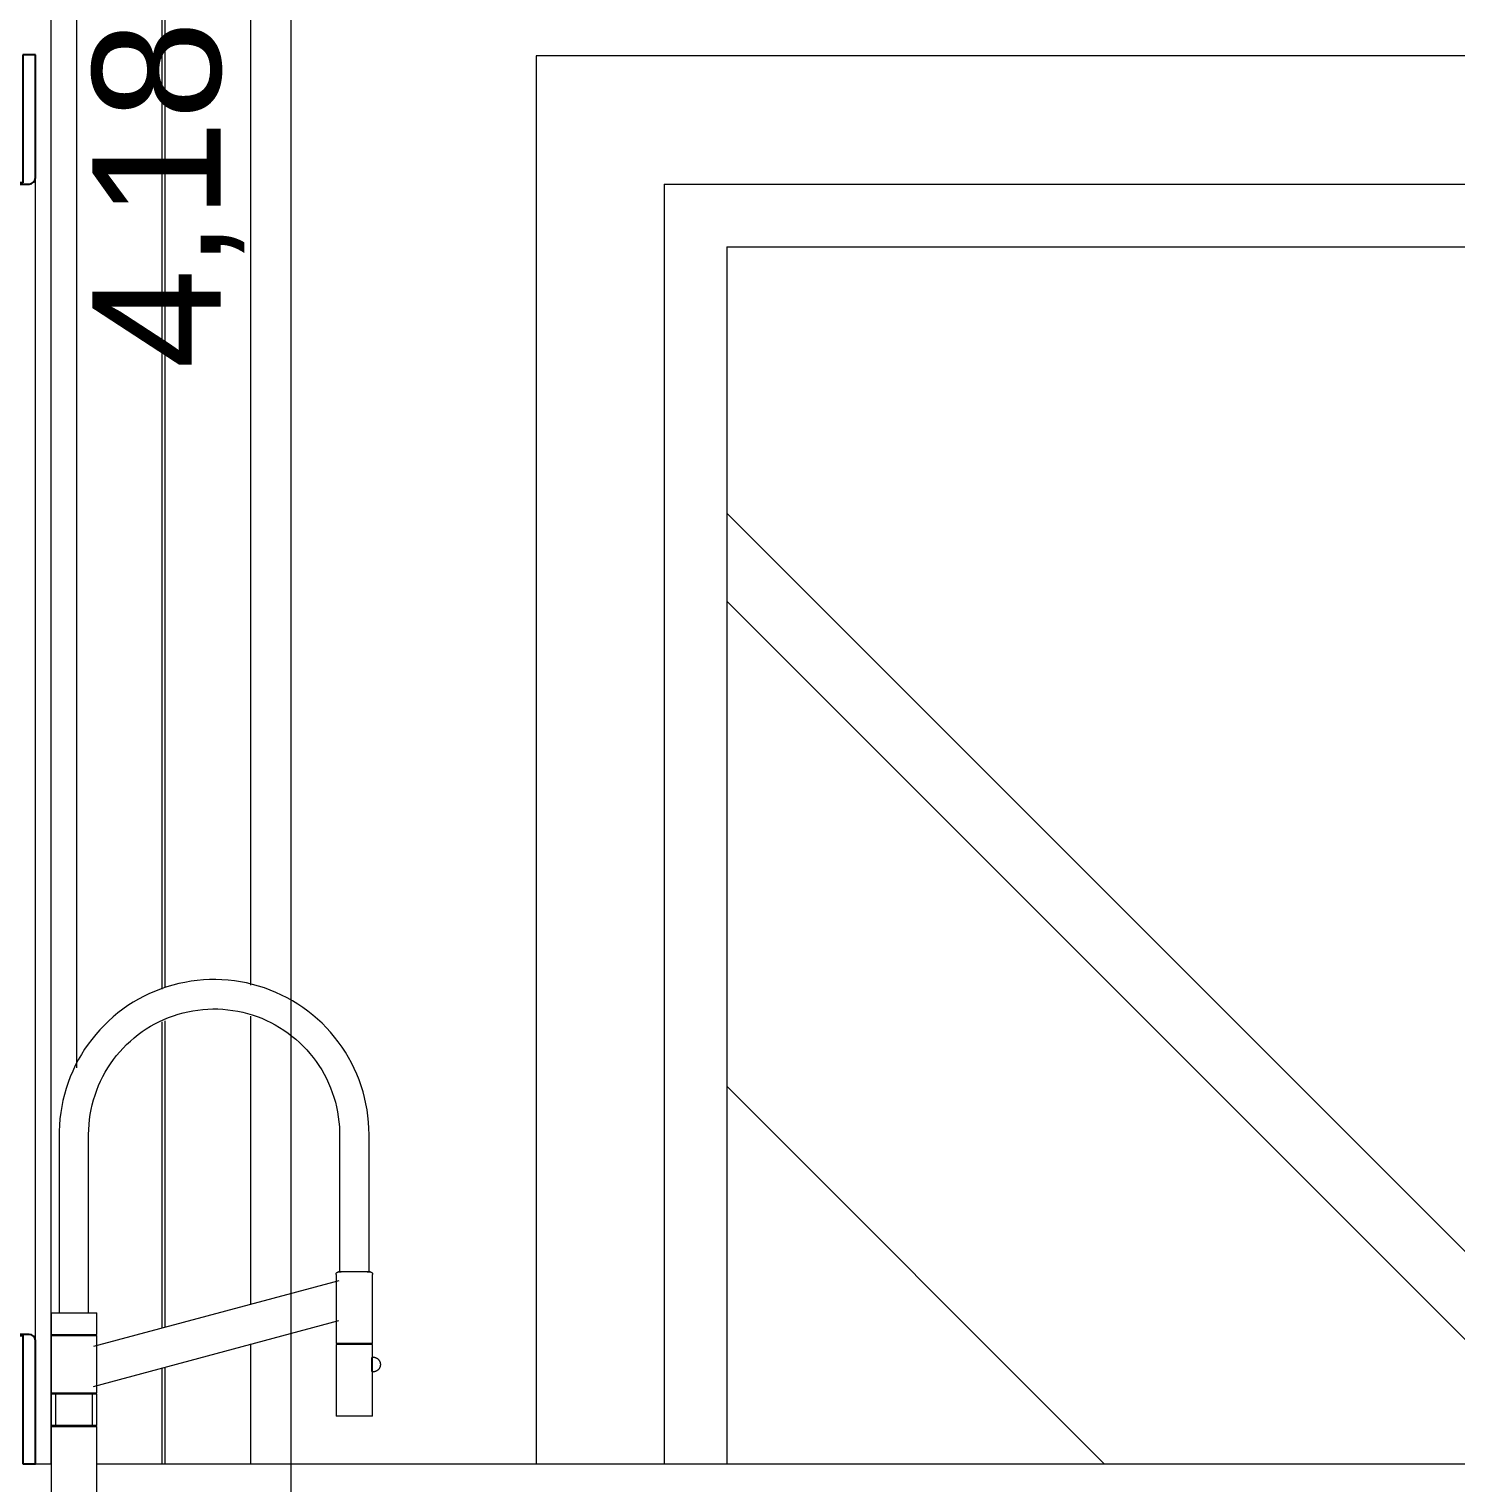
# Model space of a CAD drawing. Header units: millimetres. Extents: x -23755 to 62003, y -3000 to 6760.
# Drawn here: x 6038 to 7153, y 1285 to 2420 of the extents above; entities that cross this region are included whole.
import ezdxf

# ---------------------------------------------------------------- set-up
doc = ezdxf.new("R2010")
doc.units = ezdxf.units.MM
for name, color, linetype, lineweight in [('A-ANNO-DIMS', 211, 'Continuous', 9), ('A-ANNO-DIMS-50', 211, 'Continuous', 9), ('A-DOOR', 31, 'Continuous', 9), ('A-GLAZ', 151, 'Continuous', 9), ('I-FURN', 30, 'Continuous', 9), ('Q-CASE', 31, 'Continuous', 9)]:
    doc.layers.add(name, color=color, linetype=linetype, lineweight=lineweight)
doc.styles.add('@Arial Unicode MS', font='', dxfattribs={"height": 100})
doc.styles.get('@Arial Unicode MS').set_extended_font_data('@Arial Unicode MS')
doc.dimstyles.new('CRT_-__Metros_-_Linha_de_chamada_3_5_mm_1', dxfattribs={"dimscale": 304.8, "dimtxt": 100.584485, "dimasz": 0.328084, "dimexe": 0.164042, "dimexo": 0.0625, "dimgap": 0.082021, "dimtad": 1, "dimlfac": 0.001, "dimrnd": 0.01, "dimzin": 0, "dimdsep": 46, "dimtxsty": '@Arial Unicode MS', "dimblk1": 'OBLIQUE', "dimblk2": 'OBLIQUE', "dimsah": 1, "dimcen": 0.09, "dimdle": 0.164042, "dimazin": 0, "dimtfac": 1, "dimtdec": 4, "dimtix": 1, "dimtmove": 0, "dimatfit": 3, "dimfxl": 0.984252, "dimfxlon": 1, "dimtvp": 1, "dimtolj": 1, "dimtzin": 0, "dimarcsym": 2})

# ---------------------------------------------------------------- blocks, each defined once
blk = doc.blocks.new('CRT_GAB_COZ_Bancada com cuba - Bancada em U-4227795-B')
at = {"layer": 'Q-CASE', "color": 55}
for p, q in [((-7036.1, 1557), (-7036.1, 1417.8)), ((-7013.1, 1417.8), (-7013.1, 1557)), ((-6817.1, 1557), (-6817.1, 1449.8)), ((-6794.1, 1449.8), (-6794.1, 1557)), ((-6817.6, 1442.8), (-7009.4, 1391.4)), ((-6819.9, 1447.8), (-6819.9, 1393.8)), ((-6794.1, 1449.8), (-6817.1, 1449.8)), ((-6791.3, 1393.8), (-6791.3, 1447.8)), ((-7042.4, 1417.8), (-7042.4, 1400.9)), ((-7042.4, 1417.8), (-7024.6, 1417.8)), ((-7024.6, 1417.8), (-7006.8, 1417.8)), ((-7009.4, 1360.4), (-6817.8, 1411.7)), ((-7006.8, 1400.9), (-7006.8, 1417.8)), ((-7042.4, 1400.9), (-7024.6, 1400.9)), ((-7042.4, 1400.1), (-7042.4, 1355.4)), ((-7042.4, 1400.1), (-7024.6, 1400.1)), ((-7039, 1400.9), (-7039, 1400.1)), ((-7024.6, 1400.9), (-7006.8, 1400.9)), ((-7024.6, 1400.1), (-7006.8, 1400.1)), ((-7010.2, 1400.1), (-7010.2, 1400.9)), ((-7006.8, 1355.4), (-7006.8, 1400.1)), ((-6791.3, 1393.8), (-6819.9, 1393.8)), ((-6819.9, 1393), (-6819.9, 1337.1)), ((-6791.3, 1393), (-6819.9, 1393)), ((-6818.9, 1393.8), (-6818.9, 1393)), ((-6792.3, 1393), (-6792.3, 1393.8)), ((-6791.3, 1337.1), (-6791.3, 1393)), ((-6791, 1383.2), (-6792, 1383.2)), ((-6792, 1372), (-6792, 1382.8)), ((-6792, 1371.7), (-6791, 1371.7)), ((-7042.4, 1355.4), (-7024.6, 1355.4)), ((-7042.4, 1354.6), (-7042.4, 1329.8)), ((-7042.4, 1354.6), (-7006.8, 1354.6)), ((-7039, 1355.4), (-7039, 1329)), ((-7024.6, 1355.4), (-7006.8, 1355.4)), ((-7010.2, 1329), (-7010.2, 1355.4)), ((-7006.8, 1329.8), (-7006.8, 1354.6)), ((-7006.8, 1329.8), (-7042.4, 1329.8)), ((-7042.4, 1329), (-7042.4, 1108.5)), ((-7042.4, 1329), (-7024.6, 1329)), ((-7024.6, 1329), (-7006.8, 1329)), ((-7006.8, 1108.5), (-7006.8, 1329)), ((-6791.3, 1337.1), (-6819.9, 1337.1))]:
    blk.add_line(p, q, dxfattribs=at)
at = {"layer": 'Q-CASE', "color": 55, "flags": 128}
for points in [[(-6794.1, 1557), (-6794.2, 1561.8), (-6794.5, 1566.7), (-6795, 1571.5), (-6795.7, 1576.3), (-6796.5, 1581), (-6797.6, 1585.8), (-6798.8, 1590.4), (-6800.3, 1595.1), (-6801.9, 1599.6), (-6803.7, 1604.1), (-6805.6, 1608.5), (-6807.8, 1612.9), (-6810.1, 1617.1), (-6812.6, 1621.3), (-6815.2, 1625.3), (-6818.1, 1629.3), (-6821, 1633.1), (-6824.1, 1636.8), (-6827.4, 1640.4), (-6830.8, 1643.8), (-6834.3, 1647.1), (-6838, 1650.3), (-6841.8, 1653.3), (-6845.7, 1656.1), (-6849.7, 1658.8), (-6853.9, 1661.4), (-6858.1, 1663.7), (-6862.4, 1665.9), (-6866.8, 1667.9), (-6871.3, 1669.8), (-6875.8, 1671.4), (-6880.4, 1672.9), (-6885.1, 1674.2), (-6889.8, 1675.3), (-6894.5, 1676.2), (-6899.3, 1677), (-6904.1, 1677.5), (-6909, 1677.8), (-6913.8, 1678), (-6918.6, 1677.9), (-6923.5, 1677.7), (-6928.3, 1677.3), (-6933.1, 1676.7), (-6937.9, 1675.8), (-6942.6, 1674.8), (-6947.3, 1673.6), (-6951.9, 1672.3), (-6956.5, 1670.7), (-6961, 1669), (-6965.5, 1667), (-6969.8, 1664.9), (-6974.1, 1662.6), (-6978.3, 1660.2), (-6982.4, 1657.6), (-6986.3, 1654.8), (-6990.2, 1651.9), (-6993.9, 1648.8), (-6997.5, 1645.6), (-7001, 1642.2), (-7004.3, 1638.7), (-7007.5, 1635.1), (-7010.6, 1631.3), (-7013.5, 1627.5), (-7016.2, 1623.5), (-7018.8, 1619.4), (-7021.2, 1615.2), (-7023.5, 1610.9), (-7025.5, 1606.5), (-7027.4, 1602.1), (-7029.1, 1597.5), (-7030.7, 1592.9), (-7032, 1588.3), (-7033.2, 1583.6), (-7034.1, 1578.8), (-7034.9, 1574.1), (-7035.5, 1569.3), (-7035.9, 1564.4), (-7036.1, 1559.6), (-7036.1, 1557)], [(-7013.1, 1557), (-7013, 1560.9), (-7012.8, 1564.8), (-7012.4, 1568.7), (-7011.9, 1572.6), (-7011.2, 1576.5), (-7010.3, 1580.3), (-7009.3, 1584.1), (-7008.1, 1587.8), (-7006.8, 1591.5), (-7005.4, 1595.2), (-7003.8, 1598.7), (-7002, 1602.3), (-7000.2, 1605.7), (-6998.2, 1609.1), (-6996, 1612.3), (-6993.7, 1615.5), (-6991.3, 1618.6), (-6988.8, 1621.6), (-6986.2, 1624.5), (-6983.4, 1627.3), (-6980.5, 1630), (-6977.6, 1632.5), (-6974.5, 1635), (-6971.3, 1637.3), (-6968.1, 1639.5), (-6964.7, 1641.5), (-6961.3, 1643.4), (-6957.8, 1645.2), (-6954.3, 1646.8), (-6950.6, 1648.3), (-6946.9, 1649.7), (-6943.2, 1650.9), (-6939.4, 1651.9), (-6935.6, 1652.8), (-6931.8, 1653.6), (-6927.9, 1654.2), (-6924, 1654.6), (-6920.1, 1654.9), (-6916.2, 1655), (-6912.3, 1655), (-6908.3, 1654.8), (-6904.4, 1654.4), (-6900.5, 1653.9), (-6896.7, 1653.3), (-6892.8, 1652.4), (-6889, 1651.5), (-6885.3, 1650.4), (-6881.6, 1649.1), (-6877.9, 1647.7), (-6874.3, 1646.1), (-6870.8, 1644.4), (-6867.3, 1642.6), (-6864, 1640.6), (-6860.7, 1638.5), (-6857.4, 1636.2), (-6854.3, 1633.9), (-6851.3, 1631.4), (-6848.4, 1628.8), (-6845.6, 1626), (-6842.8, 1623.2), (-6840.3, 1620.3), (-6837.8, 1617.2), (-6835.4, 1614.1), (-6833.2, 1610.8), (-6831.1, 1607.5), (-6829.2, 1604.1), (-6827.4, 1600.6), (-6825.7, 1597.1), (-6824.2, 1593.5), (-6822.8, 1589.8), (-6821.5, 1586.1), (-6820.4, 1582.3), (-6819.5, 1578.5), (-6818.7, 1574.7), (-6818.1, 1570.8), (-6817.6, 1566.9), (-6817.3, 1563), (-6817.1, 1559.1), (-6817.1, 1557)], [(-6819.9, 1447.8), (-6819.9, 1447.8), (-6819.9, 1447.9), (-6819.9, 1448), (-6819.9, 1448.1), (-6819.9, 1448.2), (-6819.9, 1448.2), (-6819.8, 1448.3), (-6819.8, 1448.4), (-6819.8, 1448.5), (-6819.8, 1448.5), (-6819.7, 1448.6), (-6819.7, 1448.7), (-6819.6, 1448.8), (-6819.6, 1448.8), (-6819.6, 1448.9), (-6819.5, 1449), (-6819.5, 1449), (-6819.4, 1449.1), (-6819.4, 1449.1), (-6819.3, 1449.2), (-6819.2, 1449.3), (-6819.2, 1449.3), (-6819.1, 1449.4), (-6819.1, 1449.4), (-6819, 1449.5), (-6818.9, 1449.5), (-6818.9, 1449.5), (-6818.8, 1449.6), (-6818.7, 1449.6), (-6818.6, 1449.6), (-6818.6, 1449.7), (-6818.5, 1449.7), (-6818.4, 1449.7), (-6818.3, 1449.7), (-6818.3, 1449.7), (-6818.2, 1449.8), (-6818.1, 1449.8), (-6818, 1449.8), (-6817.9, 1449.8), (-6817.9, 1449.8)], [(-6793.3, 1449.8), (-6793.3, 1449.8), (-6793.3, 1449.8), (-6793.4, 1449.8), (-6793.5, 1449.8), (-6793.6, 1449.8), (-6793.7, 1449.8), (-6793.8, 1449.8), (-6793.9, 1449.8), (-6794.1, 1449.8), (-6794.3, 1449.8), (-6794.5, 1449.8), (-6794.7, 1449.8), (-6794.9, 1449.8), (-6795.2, 1449.8), (-6795.5, 1449.8), (-6795.7, 1449.8), (-6796, 1449.8), (-6796.4, 1449.8), (-6796.7, 1449.8), (-6797, 1449.8), (-6797.4, 1449.8), (-6797.8, 1449.8), (-6798.2, 1449.8), (-6798.6, 1449.8), (-6799, 1449.8), (-6799.4, 1449.8), (-6799.8, 1449.8), (-6800.3, 1449.8), (-6800.7, 1449.8), (-6801.2, 1449.8), (-6801.6, 1449.8), (-6802.1, 1449.8), (-6802.6, 1449.8), (-6803, 1449.8), (-6803.5, 1449.8), (-6804, 1449.8), (-6804.5, 1449.8), (-6805, 1449.8), (-6805.5, 1449.8), (-6806, 1449.8), (-6806.5, 1449.8), (-6807, 1449.8), (-6807.4, 1449.8), (-6807.9, 1449.8), (-6808.4, 1449.8), (-6808.9, 1449.8), (-6809.4, 1449.8), (-6809.8, 1449.8), (-6810.3, 1449.8), (-6810.7, 1449.8), (-6811.2, 1449.8), (-6811.6, 1449.8), (-6812, 1449.8), (-6812.4, 1449.8), (-6812.8, 1449.8), (-6813.2, 1449.8), (-6813.6, 1449.8), (-6814, 1449.8), (-6814.3, 1449.8), (-6814.7, 1449.8), (-6815, 1449.8), (-6815.3, 1449.8), (-6815.6, 1449.8), (-6815.9, 1449.8), (-6816.2, 1449.8), (-6816.4, 1449.8), (-6816.6, 1449.8), (-6816.8, 1449.8), (-6817, 1449.8), (-6817.2, 1449.8), (-6817.4, 1449.8), (-6817.5, 1449.8), (-6817.6, 1449.8), (-6817.7, 1449.8), (-6817.8, 1449.8), (-6817.8, 1449.8), (-6817.9, 1449.8), (-6817.9, 1449.8), (-6817.9, 1449.8)], [(-6817.9, 1449.8), (-6817.9, 1449.8), (-6817.9, 1449.8), (-6817.8, 1449.8), (-6817.8, 1449.8), (-6817.7, 1449.8), (-6817.6, 1449.8), (-6817.4, 1449.8), (-6817.3, 1449.8), (-6817.1, 1449.8), (-6816.9, 1449.8), (-6816.7, 1449.8), (-6816.5, 1449.8), (-6816.3, 1449.8), (-6816, 1449.8), (-6815.8, 1449.8)], [(-6795.6, 1449.8), (-6795.3, 1449.8), (-6795.1, 1449.8), (-6794.8, 1449.8), (-6794.6, 1449.8), (-6794.4, 1449.8), (-6794.2, 1449.8), (-6794, 1449.8), (-6793.9, 1449.8), (-6793.7, 1449.8), (-6793.6, 1449.8), (-6793.5, 1449.8), (-6793.4, 1449.8), (-6793.4, 1449.8), (-6793.3, 1449.8), (-6793.3, 1449.8), (-6793.3, 1449.8)], [(-6793.3, 1449.8), (-6793.2, 1449.8), (-6793.2, 1449.8), (-6793.1, 1449.8), (-6793, 1449.7), (-6792.9, 1449.7), (-6792.8, 1449.7), (-6792.8, 1449.7), (-6792.7, 1449.7), (-6792.6, 1449.6), (-6792.5, 1449.6), (-6792.5, 1449.6), (-6792.4, 1449.5), (-6792.3, 1449.5), (-6792.2, 1449.5), (-6792.2, 1449.4), (-6792.1, 1449.4), (-6792.1, 1449.3), (-6792, 1449.3), (-6791.9, 1449.2), (-6791.9, 1449.2), (-6791.8, 1449.1), (-6791.8, 1449), (-6791.7, 1449), (-6791.7, 1448.9), (-6791.6, 1448.8), (-6791.6, 1448.8), (-6791.5, 1448.7), (-6791.5, 1448.6), (-6791.5, 1448.6), (-6791.4, 1448.5), (-6791.4, 1448.4), (-6791.4, 1448.3), (-6791.4, 1448.3), (-6791.4, 1448.2), (-6791.3, 1448.1), (-6791.3, 1448), (-6791.3, 1448), (-6791.3, 1447.9), (-6791.3, 1447.8), (-6791.3, 1447.8)], [(-6791, 1383.2), (-6790.7, 1383.2), (-6790.5, 1383.2), (-6790.3, 1383.1), (-6790, 1383.1), (-6789.8, 1383.1), (-6789.6, 1383), (-6789.4, 1383), (-6789.2, 1382.9), (-6788.9, 1382.8), (-6788.7, 1382.7), (-6788.5, 1382.6), (-6788.3, 1382.5), (-6788.1, 1382.4), (-6787.9, 1382.3), (-6787.7, 1382.2), (-6787.5, 1382.1), (-6787.3, 1381.9), (-6787.2, 1381.8), (-6787, 1381.6), (-6786.8, 1381.4), (-6786.7, 1381.3), (-6786.5, 1381.1), (-6786.4, 1380.9), (-6786.2, 1380.7), (-6786.1, 1380.5), (-6786, 1380.4), (-6785.9, 1380.1), (-6785.8, 1379.9), (-6785.7, 1379.7), (-6785.6, 1379.5), (-6785.5, 1379.3), (-6785.5, 1379.1), (-6785.4, 1378.9), (-6785.3, 1378.6), (-6785.3, 1378.4), (-6785.3, 1378.2), (-6785.2, 1378), (-6785.2, 1377.7), (-6785.2, 1377.5), (-6785.2, 1377.4)], [(-6785.2, 1377.4), (-6785.2, 1377.2), (-6785.2, 1377), (-6785.3, 1376.8), (-6785.3, 1376.5), (-6785.3, 1376.3), (-6785.4, 1376.1), (-6785.4, 1375.9), (-6785.5, 1375.6), (-6785.6, 1375.4), (-6785.7, 1375.2), (-6785.8, 1375), (-6785.9, 1374.8), (-6786, 1374.6), (-6786.1, 1374.4), (-6786.2, 1374.2), (-6786.3, 1374), (-6786.5, 1373.8), (-6786.6, 1373.6), (-6786.8, 1373.5), (-6787, 1373.3), (-6787.1, 1373.2), (-6787.3, 1373), (-6787.5, 1372.9), (-6787.7, 1372.7), (-6787.9, 1372.6), (-6788, 1372.5), (-6788.3, 1372.4), (-6788.5, 1372.3), (-6788.7, 1372.2), (-6788.9, 1372.1), (-6789.1, 1372), (-6789.3, 1371.9), (-6789.5, 1371.9), (-6789.8, 1371.8), (-6790, 1371.8), (-6790.2, 1371.7), (-6790.4, 1371.7), (-6790.7, 1371.7), (-6790.9, 1371.7), (-6791, 1371.7)]]:
    blk.add_lwpolyline(points, dxfattribs=at)
blk = doc.blocks.new('CRT_JAN_Correr_Vidro e Madeira_4 Folhas - 240x90 cm p 120-4151385-B')
at = {"layer": 'A-GLAZ', "lineweight": 25}
for p, q in [((-7254.6, 2400), (-7254.6, 2304)), ((-7244.6, 2400), (-7254.6, 2400)), ((-7244.6, 2300), (-7244.6, 2400)), ((-7054.6, 2400), (-7064.6, 2400)), ((-7064.6, 2400), (-7064.6, 2300)), ((-7054.6, 2304), (-7054.6, 2400)), ((-7249.6, 2299), (-7059.6, 2299)), ((-7064.6, 2300), (-7244.6, 2300)), ((-7204.6, 2300), (-7204.6, 1400)), ((-7174.6, 2300), (-7204.6, 2300)), ((-7174.6, 1400), (-7174.6, 2300)), ((-7059.6, 1401), (-7249.6, 1401)), ((-7244.6, 1300), (-7244.6, 1400)), ((-7244.6, 1400), (-7064.6, 1400)), ((-7204.6, 1400), (-7174.6, 1400)), ((-7064.6, 1400), (-7064.6, 1300)), ((-7254.6, 1396), (-7254.6, 1300)), ((-7054.6, 1300), (-7054.6, 1396)), ((-7254.6, 1300), (-7244.6, 1300)), ((-7064.6, 1300), (-7054.6, 1300))]:
    blk.add_line(p, q, dxfattribs=at)
at = {"layer": 'A-GLAZ'}
for p, q in [((-7254.6, 2304), (-7254.6, 1396)), ((-7244.6, 2300), (-7244.6, 1400)), ((-7214.6, 2300), (-7244.6, 2300)), ((-7214.6, 1400), (-7214.6, 2300)), ((-7054.6, 1396), (-7054.6, 2304)), ((-7244.6, 1400), (-7214.6, 1400))]:
    blk.add_line(p, q, dxfattribs=at)
at = {"layer": 'A-GLAZ', "lineweight": 25}
for centre, start, end in [((-7249.6, 2304), 180, 270), ((-7059.6, 2304), 270, 0), ((-7249.6, 1396), 90, 180), ((-7059.6, 1396), 0, 90)]:
    blk.add_arc(centre, 5, start, end, dxfattribs=at)
at = {"layer": 'A-GLAZ'}
for points, knots in [([(-7249.6, 2299), (-7250.1, 2299), (-7250.7, 2299.1), (-7251.5, 2299.4), (-7252.1, 2299.7), (-7252.6, 2300), (-7252.9, 2300.2), (-7253.2, 2300.5), (-7253.5, 2300.9), (-7253.8, 2301.2), (-7254, 2301.6), (-7254.3, 2302.1), (-7254.5, 2302.9), (-7254.6, 2303.6), (-7254.6, 2304)], [-1, -1, -1, -1, -0.833333, -0.75, -0.666667, -0.583333, -0.541667, -0.5, -0.416667, -0.375, -0.333333, -0.25, -0.166667, 0, 0, 0, 0]), ([(-7054.6, 2304), (-7054.6, 2303.6), (-7054.7, 2302.9), (-7055, 2302.1), (-7055.2, 2301.6), (-7055.5, 2301.2), (-7055.7, 2300.9), (-7056, 2300.5), (-7056.3, 2300.2), (-7056.7, 2300), (-7057.1, 2299.7), (-7057.7, 2299.4), (-7058.5, 2299.1), (-7059.2, 2299), (-7059.6, 2299)], [-1, -1, -1, -1, -0.833333, -0.75, -0.666667, -0.625, -0.583333, -0.5, -0.458333, -0.416667, -0.333333, -0.25, -0.166667, 0, 0, 0, 0]), ([(-7254.6, 1396), (-7254.6, 1396.4), (-7254.5, 1397.1), (-7254.3, 1397.9), (-7254, 1398.4), (-7253.8, 1398.8), (-7253.5, 1399.1), (-7253.2, 1399.5), (-7252.9, 1399.8), (-7252.6, 1400), (-7252.1, 1400.3), (-7251.5, 1400.6), (-7250.7, 1400.9), (-7250.1, 1401), (-7249.6, 1401)], [0, 0, 0, 0, 0.166667, 0.25, 0.333333, 0.375, 0.416667, 0.5, 0.541667, 0.583333, 0.666667, 0.75, 0.833333, 1, 1, 1, 1]), ([(-7059.6, 1401), (-7059.2, 1401), (-7058.5, 1400.9), (-7057.7, 1400.6), (-7057.1, 1400.3), (-7056.7, 1400), (-7056.3, 1399.8), (-7056, 1399.5), (-7055.6, 1399.1), (-7055.3, 1398.6), (-7055.1, 1398.2), (-7055, 1397.8), (-7054.7, 1397.1), (-7054.6, 1396.4), (-7054.6, 1396)], [0, 0, 0, 0, 0.166667, 0.25, 0.333333, 0.416667, 0.458333, 0.5, 0.583333, 0.666667, 0.708333, 0.75, 0.833333, 1, 1, 1, 1])]:
    blk.add_open_spline(points, degree=3, knots=knots, dxfattribs=at)
blk = doc.blocks.new('Porta correr 4 folhas - 350 x 210-3791413-B')
at = {"layer": 'A-DOOR'}
h = blk.add_hatch(dxfattribs=at)
h.set_pattern_fill('FP_13', color=256, style=0, pattern_type=2)
h.set_pattern_definition([(135, (-6127.1, 200), (-969.87, 2586.3), [17145, -2286, 5715, -1143]), (135, (-7647.3, 771.5), (1883.2, 266.7), [3429, -377.2, 6858, -857.25]), (135, (-6698.6, 1171.55), (-3661.25, 4744.27), [9144, -1600.2, 4572, -1143])])
h.paths.add_polyline_path([(-5739.6, 1300), (-5739.6, 2250), (-6514.6, 2250), (-6514.6, 1300), (-5934.4, 1300)])
for p, q in [((-6663.6, 2399), (-6663.6, 1300)), ((-5176.1, 2399), (-6663.6, 2399)), ((-6563.6, 2299), (-6563.6, 1300)), ((-6563.6, 2299), (-5176.1, 2299)), ((-6514.6, 2250), (-6514.6, 1300)), ((-6514.6, 2250), (-5739.6, 2250))]:
    blk.add_line(p, q, dxfattribs=at)
blk = doc.blocks.new('Blks_Coz_Bancada para Banquetas - Madeira-3512688-B')
at = {"layer": 'Q-CASE'}
h = blk.add_hatch(dxfattribs=at)
h.set_pattern_fill('FP_11', color=256, style=0, pattern_type=2)
h.set_pattern_definition([(0, (-627.43, 2115.08), (406.4, 101.6), [16.764, -288.036, 16.764, -288.036, -1625.6]), (0, (-627.43, 2115.08), (406.4, 101.6), [-609.6, 16.764, -592.836, 16.764, -288.036, -711.2]), (0, (-627.43, 2115.08), (406.4, 101.6), [-1524, 16.764, -186.436, 16.764, -491.236]), (120, (-475.03, 2165.88), (-291.1882, 301.1527), [16.764, -288.036, 16.764, -288.036, -1625.6]), (120, (-475.03, 2165.88), (-291.1882, 301.1527), [-609.6, 16.764, -592.836, 16.764, -288.036, -711.2]), (120, (-475.03, 2165.88), (-291.1882, 301.1527), [-1524, 16.764, -186.436, 16.764, -491.236]), (240, (-424.23, 2369.08), (-115.2118, -402.7527), [16.764, -288.036, 16.764, -288.036, -1625.6]), (240, (-424.23, 2369.08), (-115.2118, -402.7527), [-609.6, 16.764, -592.836, 16.764, -288.036, -711.2]), (240, (-424.23, 2369.08), (-115.2118, -402.7527), [-1524, 16.764, -186.436, 16.764, -491.236])])
h.paths.add_polyline_path([(-7042.4, 1260), (-7042.4, 1300), (-7064.6, 1300), (-7064.6, 1260), (-7054.6, 1260)])
h.paths.add_polyline_path([(-3564.6, 1260), (-3564.6, 1300), (-7006.8, 1299.4), (-7006.8, 1260), (-3808.9, 1260)])
at = {"layer": 'Q-CASE', "color": 55}
for p, q in [((-7054.6, 1300), (-7042.4, 1300)), ((-7006.8, 1300), (-3564.6, 1300))]:
    blk.add_line(p, q, dxfattribs=at)
blk = doc.blocks.new('Blks_Decor Maisons du Monde_Cortina de Tecido - Bege-3483541-B')
at = {"layer": 'I-FURN', "color": 55}
for p, q in [((-7022.7, 2636), (-7022.7, 2384.3)), ((-7022.7, 2636), (-7022.7, 2384.3)), ((-7022.7, 2636), (-7022.7, 2384.3)), ((-7022.7, 2636), (-7022.7, 2384.3)), ((-7022.7, 2636), (-7022.7, 2384.3)), ((-7022.7, 2636), (-7022.7, 2384.3)), ((-7022.7, 2636), (-7022.7, 1609.1)), ((-7022.7, 2636), (-7022.7, 2384.3)), ((-7022.7, 2636), (-7022.7, 2384.3)), ((-7022.7, 2636), (-7022.7, 2384.3)), ((-7022.7, 2636), (-7022.7, 2384.3)), ((-7022.7, 2636), (-7022.7, 2384.3)), ((-6955.6, 1670.5), (-6955.6, 2636)), ((-6953.6, 2636), (-6953.6, 1672.1)), ((-6886.5, 2376.9), (-6886.5, 2636)), ((-6886.5, 2376.9), (-6886.5, 2636)), ((-6886.5, 2376.9), (-6886.5, 2636)), ((-6886.5, 2376.9), (-6886.5, 2636)), ((-6886.5, 2376.9), (-6886.5, 2636)), ((-6886.5, 2376.9), (-6886.5, 2636)), ((-6886.5, 1673.5), (-6886.5, 2636)), ((-6886.5, 2376.9), (-6886.5, 2636)), ((-6886.5, 2376.9), (-6886.5, 2636)), ((-6886.5, 2376.9), (-6886.5, 2636)), ((-6886.5, 2376.9), (-6886.5, 2636)), ((-6886.5, 2376.9), (-6886.5, 2636)), ((-6886.5, 1912.2), (-6886.5, 2259.7)), ((-6886.5, 1912.2), (-6886.5, 2259.7)), ((-6886.5, 1912.2), (-6886.5, 2259.7)), ((-6886.5, 1912.2), (-6886.5, 2259.7)), ((-6886.5, 1912.2), (-6886.5, 2259.7)), ((-6886.5, 1912.2), (-6886.5, 2259.7)), ((-6886.5, 1912.2), (-6886.5, 2259.7)), ((-6886.5, 1912.2), (-6886.5, 2259.7)), ((-6886.5, 1912.2), (-6886.5, 2259.7)), ((-6886.5, 1912.2), (-6886.5, 2259.7)), ((-6886.5, 1912.2), (-6886.5, 2259.7)), ((-7022.7, 2149.7), (-7022.7, 1609.1)), ((-7022.7, 2149.7), (-7022.7, 1609.1)), ((-7022.7, 2149.7), (-7022.7, 1609.1)), ((-7022.7, 2149.7), (-7022.7, 1609.1)), ((-7022.7, 2149.7), (-7022.7, 1609.1)), ((-7022.7, 2149.7), (-7022.7, 1609.1)), ((-7022.7, 2149.7), (-7022.7, 1609.1)), ((-7022.7, 2149.7), (-7022.7, 1609.1)), ((-7022.7, 2149.7), (-7022.7, 1609.1)), ((-7022.7, 2149.7), (-7022.7, 1609.1)), ((-7022.7, 2149.7), (-7022.7, 1609.1)), ((-6886.5, 1673.5), (-6886.5, 1785.1)), ((-6886.5, 1673.5), (-6886.5, 1785.1)), ((-6886.5, 1673.5), (-6886.5, 1785.1)), ((-6886.5, 1673.5), (-6886.5, 1785.1)), ((-6886.5, 1673.5), (-6886.5, 1785.1)), ((-6886.5, 1673.5), (-6886.5, 1785.1)), ((-6886.5, 1673.5), (-6886.5, 1785.1)), ((-6886.5, 1673.5), (-6886.5, 1785.1)), ((-6886.5, 1673.5), (-6886.5, 1785.1)), ((-6886.5, 1673.5), (-6886.5, 1785.1)), ((-6886.5, 1673.5), (-6886.5, 1785.1)), ((-6886.5, 1611.5), (-6886.5, 1649.3)), ((-6886.5, 1611.5), (-6886.5, 1649.3)), ((-6886.5, 1611.5), (-6886.5, 1649.3)), ((-6886.5, 1611.5), (-6886.5, 1649.3)), ((-6886.5, 1611.5), (-6886.5, 1649.3)), ((-6886.5, 1611.5), (-6886.5, 1649.3)), ((-6886.5, 1424.3), (-6886.5, 1649.3)), ((-6886.5, 1611.5), (-6886.5, 1649.3)), ((-6886.5, 1611.5), (-6886.5, 1649.3)), ((-6886.5, 1611.5), (-6886.5, 1649.3)), ((-6886.5, 1611.5), (-6886.5, 1649.3)), ((-6886.5, 1611.5), (-6886.5, 1649.3)), ((-6955.6, 1405.7), (-6955.6, 1645)), ((-6953.6, 1645.7), (-6953.6, 1406.3)), ((-6886.5, 1424.3), (-6886.5, 1520.6)), ((-6886.5, 1424.3), (-6886.5, 1520.6)), ((-6886.5, 1424.3), (-6886.5, 1520.6)), ((-6886.5, 1424.3), (-6886.5, 1520.6)), ((-6886.5, 1424.3), (-6886.5, 1520.6)), ((-6886.5, 1424.3), (-6886.5, 1520.6)), ((-6886.5, 1424.3), (-6886.5, 1520.6)), ((-6886.5, 1424.3), (-6886.5, 1520.6)), ((-6886.5, 1424.3), (-6886.5, 1520.6)), ((-6886.5, 1424.3), (-6886.5, 1520.6)), ((-6886.5, 1424.3), (-6886.5, 1520.6)), ((-6886.5, 1300), (-6886.5, 1393.5)), ((-6886.5, 1300), (-6886.5, 1393.5)), ((-6886.5, 1300), (-6886.5, 1393.5)), ((-6886.5, 1300), (-6886.5, 1393.5)), ((-6886.5, 1300), (-6886.5, 1393.5)), ((-6886.5, 1300), (-6886.5, 1393.5)), ((-6886.5, 1300), (-6886.5, 1393.5)), ((-6886.5, 1300), (-6886.5, 1393.5)), ((-6886.5, 1300), (-6886.5, 1393.5)), ((-6886.5, 1300), (-6886.5, 1393.5)), ((-6886.5, 1300), (-6886.5, 1393.5)), ((-6886.5, 1300), (-6886.5, 1393.5)), ((-6955.6, 1300), (-6955.6, 1374.9)), ((-6953.6, 1375.4), (-6953.6, 1300))]:
    blk.add_line(p, q, dxfattribs=at)
blk = doc.blocks.new('Blks_Decor Maisons du Monde_Cortina de Tecido - Bege-3755560-B')
at = {"layer": 'I-FURN', "color": 55}
for p, q in [((-7042.7, 2636), (-7042.7, 1971.7)), ((-7042.7, 2636), (-7042.7, 1971.7)), ((-7042.7, 2636), (-7042.7, 1971.7)), ((-7042.7, 2636), (-7042.7, 1971.7)), ((-7042.7, 2636), (-7042.7, 1971.7)), ((-7042.7, 2636), (-7042.7, 1971.7)), ((-7042.7, 2636), (-7042.7, 1300)), ((-7042.7, 2636), (-7042.7, 1971.7)), ((-7042.7, 2636), (-7042.7, 1971.7)), ((-7042.7, 2636), (-7042.7, 1971.7)), ((-7042.7, 2636), (-7042.7, 1971.7)), ((-7042.7, 2636), (-7042.7, 1971.7)), ((-7042.7, 1935.5), (-7042.7, 1621)), ((-7042.7, 1935.5), (-7042.7, 1621)), ((-7042.7, 1935.5), (-7042.7, 1621)), ((-7042.7, 1935.5), (-7042.7, 1621)), ((-7042.7, 1935.5), (-7042.7, 1621)), ((-7042.7, 1935.5), (-7042.7, 1621)), ((-7042.7, 1935.5), (-7042.7, 1621)), ((-7042.7, 1935.5), (-7042.7, 1621)), ((-7042.7, 1935.5), (-7042.7, 1621)), ((-7042.7, 1935.5), (-7042.7, 1621)), ((-7042.7, 1935.5), (-7042.7, 1621)), ((-7042.7, 1542.6), (-7042.7, 1300)), ((-7042.7, 1542.6), (-7042.7, 1300)), ((-7042.7, 1542.6), (-7042.7, 1300)), ((-7042.7, 1542.6), (-7042.7, 1300)), ((-7042.7, 1542.6), (-7042.7, 1300)), ((-7042.7, 1542.6), (-7042.7, 1300)), ((-7042.7, 1542.6), (-7042.7, 1300)), ((-7042.7, 1542.6), (-7042.7, 1300)), ((-7042.7, 1542.6), (-7042.7, 1300)), ((-7042.7, 1542.6), (-7042.7, 1300)), ((-7042.7, 1542.6), (-7042.7, 1300))]:
    blk.add_line(p, q, dxfattribs=at)
blk = doc.blocks.new('DIMBLOCK49-B')
at = {"layer": 'A-ANNO-DIMS-50', "lineweight": 18, "transparency": 16777216}
for p, q in [((6242.7, 4380.3), (6192.7, 4430.3)), ((6242.7, 4380.3), (6292.7, 4330.3)), ((6242.7, 200), (6192.7, 250)), ((6242.7, 200), (6292.7, 150))]:
    blk.add_line(p, q, dxfattribs=at)
at = {"layer": 'A-ANNO-DIMS-50', "transparency": 16777216}
for p, q in [((6242.7, 4430.3), (6242.7, 150)), ((5942.7, 4380.3), (6292.7, 4380.3)), ((6242.7, 4380.3), (5942.7, 4380.3)), ((6542.7, 200), (6192.7, 200)), ((6242.7, 200), (6542.7, 200))]:
    blk.add_line(p, q, dxfattribs=at)
at = {"layer": 'A-ANNO-DIMS-50', "color": 0, "transparency": 16777216, "insert": (6087.9, 2154.9), "char_height": 100, "width": 324.675, "attachment_point": 1, "rotation": 90, "line_spacing_factor": 1.117605, "style": '@Arial Unicode MS'}
blk.add_mtext('4,18', dxfattribs=at)
blk = doc.blocks.new('_Oblique')
at = {"color": 0, "linetype": 'ByBlock', "lineweight": -2}
blk.add_line((-0.5, -0.5), (0.5, 0.5), dxfattribs=at)

msp = doc.modelspace()

# ---------------------------------------------------------------- block references
at = {"layer": 'A-DOOR'}
msp.add_blockref('Porta correr 4 folhas - 350 x 210-3791413-B', (13097.992, 0), dxfattribs=at)
at = {"layer": 'A-GLAZ'}
msp.add_blockref('CRT_JAN_Correr_Vidro e Madeira_4 Folhas - 240x90 cm p 120-4151385-B', (13097.992, 0), dxfattribs=at)
at = {"layer": 'I-FURN', "color": 55}
for name in ['Blks_Decor Maisons du Monde_Cortina de Tecido - Bege-3755560-B', 'Blks_Decor Maisons du Monde_Cortina de Tecido - Bege-3483541-B']:
    msp.add_blockref(name, (13097.992, 0), dxfattribs=at)
at = {"layer": 'Q-CASE'}
msp.add_blockref('CRT_GAB_COZ_Bancada com cuba - Bancada em U-4227795-B', (13097.992, 0), dxfattribs=at)
at = {"layer": 'Q-CASE', "color": 55}
msp.add_blockref('Blks_Coz_Bancada para Banquetas - Madeira-3512688-B', (13097.992, 0), dxfattribs=at)

# ---------------------------------------------------------------- dimensions: what is measured, and where the dimension line sits
at = {"layer": 'A-ANNO-DIMS'}
dim = msp.add_linear_dim(base=(6242.671, 200), p1=(5942.671, 4380.337), p2=(6542.671, 200), angle=90, dimstyle='CRT_-__Metros_-_Linha_de_chamada_3_5_mm_1', override={"dimpost": '<>', "dimfxl": 4223.175998}, dxfattribs=at)
dim.commit()
dim.dimension.update_dxf_attribs({"geometry": 'DIMBLOCK49-B', "text_midpoint": (6166.579, 2290.168)})

doc.saveas('drawing.dxf')
